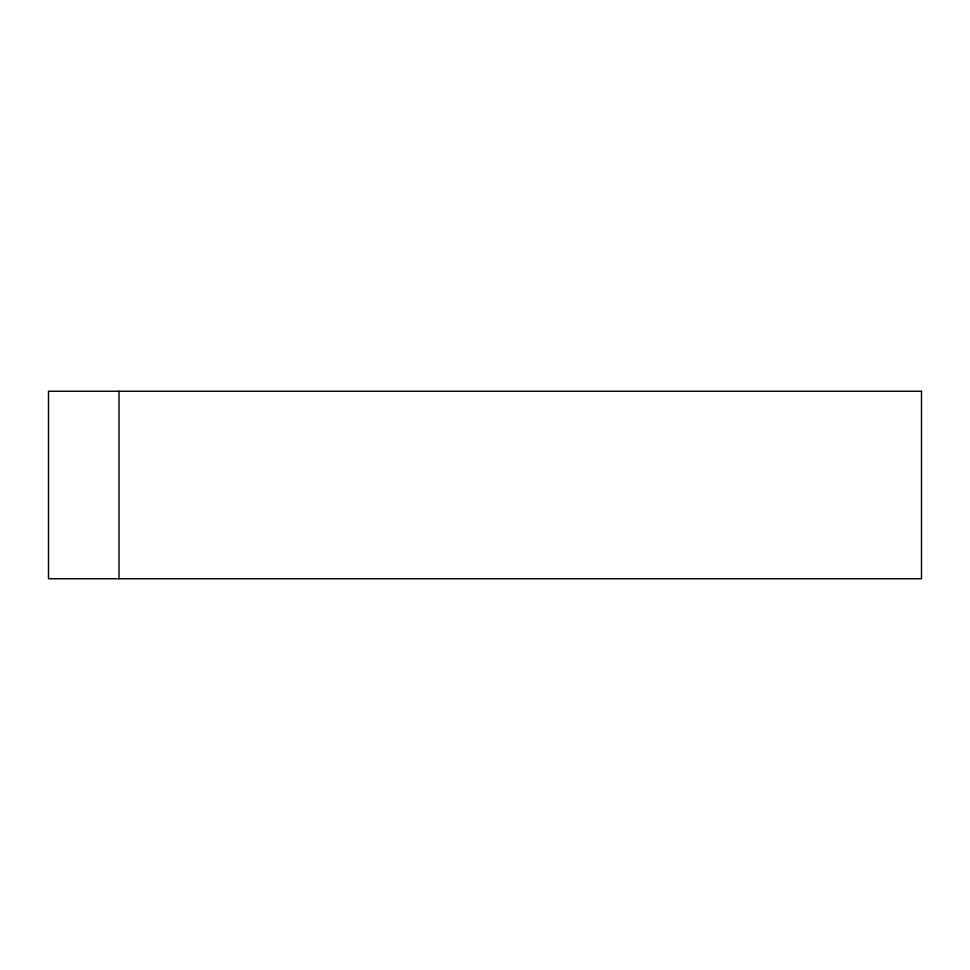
<?xml version="1.0" encoding="UTF-8"?>
<svg xmlns="http://www.w3.org/2000/svg" width="970" height="970" viewBox="0 0 970 970"><rect width="100%" height="100%" fill="white"/><g stroke="black" fill="none" stroke-linecap="round" stroke-linejoin="round"><path stroke-width="1.45" d="M119.007 391.249L119.007 578.75M921.5 391.249L48.5 391.249L48.5 578.75L921.5 578.75L921.5 391.249"/></g></svg>
